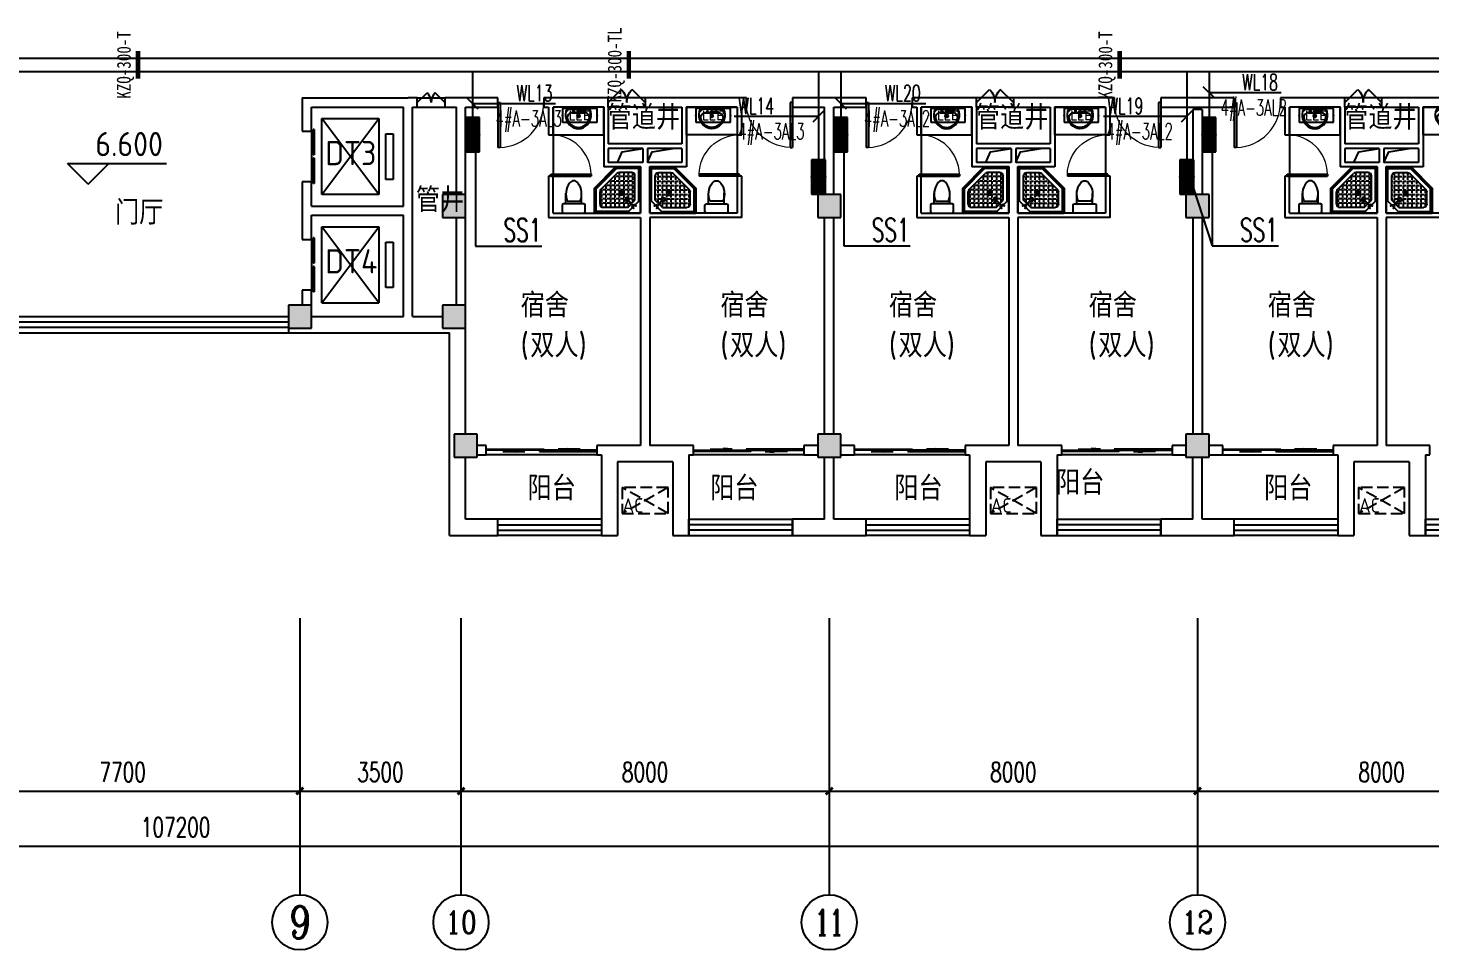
# Model space of a CAD drawing. Extents: x 1725663 to 4653551, y -550461 to 248782.
# Drawn here: x 2110644 to 2141100, y -396154 to -376138 of the extents above; entities that cross this region are included whole.
import ezdxf
from ezdxf.enums import TextEntityAlignment as Align

# ---------------------------------------------------------------- set-up
doc = ezdxf.new("R2010")
doc.units = 0
doc.header["$LTSCALE"] = 1000
doc.linetypes.add('DASH', pattern=[0.35, 0.25, -0.1])
for name, color, linetype in [('0-底图', 7, 'Continuous'), ('A-ANNO-IDEN-LEVL', 3, 'Continuous'), ('A-ANNO-TXT', 7, 'Continuous'), ('AXIS', 3, 'Continuous'), ('AXIS_TEXT', 7, 'Continuous'), ('CABLETRAY', 4, 'Continuous'), ('CLAYER', 7, 'Continuous'), ('COLUMN', 255, 'Continuous'), ('DIM-照明', 3, 'Continuous'), ('DIM-箱柜', 7, 'Continuous'), ('DOOR_FIRE', 4, 'Continuous'), ('EQUIP-箱柜', 3, 'Continuous'), ('EVTR', 2, 'Continuous'), ('PUB_HATCH', 8, 'Continuous'), ('PUB_TEXT', 7, 'Continuous'), ('TEL_TEXT', 7, 'Continuous'), ('WALL', 2, 'Continuous'), ('WINDOW', 4, 'Continuous'), ('WIRE-照明', 6, 'Continuous'), ('抗震支吊架', 2, 'Continuous'), ('洁具', 213, 'Continuous'), ('空调外机', 211, 'Continuous')]:
    doc.layers.add(name, color=color, linetype=linetype)
doc.styles.add('_TCH_AXIS', font='COMPLEX', dxfattribs={"bigfont": 'GBCBIG'})
doc.styles.add('_TEL_DIM', font='SIMPLEX', dxfattribs={"width": 0.8, "height": 3.5, "bigfont": 'HZTXT'})
doc.styles.add('A_DIM_T3', font='SIMPLEX', dxfattribs={"width": 0.7, "bigfont": 'HZ'})
doc.styles.add('COMPLEX', font='COMPLEX')
doc.styles.add('kzcad', font='', dxfattribs={"width": 0.8})
doc.styles.get("Standard").update_dxf_attribs({"font": 'geniso.shx', "bigfont": 'hztxt.shx'})
doc.styles.get('kzcad').set_extended_font_data('SimSun')
doc.dimstyles.new('_TCH_ARCH&&150', dxfattribs={"dimtxt": 420, "dimasz": 150, "dimexe": 375, "dimexo": 450, "dimgap": 202.5, "dimtad": 1, "dimdec": 0, "dimzin": 0, "dimdsep": 46, "dimtxsty": 'A_DIM_T3', "dimblk": 'ARCHTICK', "dimcen": 0.09, "dimclrt": 7, "dimazin": 2, "dimtfac": 1, "dimtdec": 0, "dimtix": 1, "dimtmove": 2, "dimatfit": 3, "dimfxl": 150, "dimtolj": 1, "dimtzin": 0, "dimarcsym": 0})

# ---------------------------------------------------------------- blocks, each defined once
blk = doc.blocks.new('*X490')
at = {"color": 0}
for p, q in [((-250, 33), (-83, 200)), ((-250, 68), (-118, 200)), ((-250, 104), (-154, 200)), ((-250, 139), (-189, 200)), ((-250, 174), (-224, 200)), ((-247, 0), (-47, 200)), ((-212, 0), (-12, 200)), ((-177, 0), (23, 200)), ((-141, 0), (59, 200)), ((-106, 0), (94, 200)), ((-71, 0), (129, 200)), ((-35, 0), (165, 200)), ((0, 0), (200, 200)), ((35, 0), (235, 200)), ((71, 0), (250, 179)), ((106, 0), (250, 144)), ((141, 0), (250, 109)), ((177, 0), (250, 73)), ((212, 0), (250, 38)), ((247, 0), (250, 3))]:
    blk.add_line(p, q, dxfattribs=at)
blk = doc.blocks.new('$equip$00002943')
for p, q in [((-0.75, 0.6), (-0.75, 0)), ((0.75, 0.6), (-0.75, 0.6)), ((-0.75, 0), (0.75, 0)), ((0.75, 0), (0.75, 0.6))]:
    blk.add_line(p, q)
for points, const_width in [([(-0.75, 0.6), (-0.75, 0), (0.75, 0), (0.75, 0.6), (-0.75, 0.6), (-0.75, 0)], 0.02), ([(-0.75, 0.3), (0.75, 0.3)], 0.6)]:
    blk.add_lwpolyline(points, dxfattribs=dict(const_width=const_width))
for p in [(-0.75, 0.3), (0, 0.6), (0, 0), (0.75, 0.3)]:
    blk.add_point(p)
at = {"xscale": 0.00300000000061118, "yscale": 0.00300000000061118, "zscale": 0.00300000000061118}
blk.add_blockref('*X490', (0, 0), dxfattribs=at)
at = {"color": 7, "style": '_TEL_DIM', "flags": 1}
for tag in ['A', 'REMARK']:
    blk.add_attdef(tag, text='', height=0.00002, dxfattribs=at).set_placement((0, 0), align=Align.MIDDLE_CENTER)
blk = doc.blocks.new('$equip$00002908')
for p, q in [((0.75, 0.6), (-0.75, 0.6)), ((-0.75, 0.6), (-0.75, 0)), ((-0.75, 0), (0.75, 0)), ((0.75, 0), (0.75, 0.6))]:
    blk.add_line(p, q)
at = {"const_width": 0.04}
blk.add_lwpolyline([(-0.75, 0.6), (-0.75, 0), (0.75, 0), (0.75, 0.6), (-0.75, 0.6), (-0.75, 0)], dxfattribs=at)
for p in [(-0.75, 0.3), (0, 0.6), (0, 0), (0.75, 0.3)]:
    blk.add_point(p)
at = {"color": 7, "style": '_TEL_DIM'}
blk.add_attdef('$TEXT$', text='', height=0.4, dxfattribs=at).set_placement((0, 0.3), align=Align.MIDDLE_CENTER)
at = {"color": 7, "style": '_TEL_DIM', "flags": 1}
for tag in ['A', 'REMARK']:
    blk.add_attdef(tag, text='', height=0.00002, dxfattribs=at).set_placement((0, 0), align=Align.MIDDLE_CENTER)
blk = doc.blocks.new('1F平面-CAD导入_dwg_Drawing4_t3_dwg_$plan$00001613-474159-1F-927810-1F')
at = {"layer": '洁具'}
for p, q in [((-200, 170), (-430, 170)), ((-260, -140), (-260, 140)), ((-30, 250), (-170, 250)), ((-200, -170), (-200, -220)), ((-170, -250), (-30, -250))]:
    blk.add_line(p, q, dxfattribs=at)
for points in [[(-200, 220), (-200, 170), (-200, -170), (-430, -170)], [(0, -220), (0, 220)]]:
    blk.add_lwpolyline(points, dxfattribs=at)
for centre, radius, start, end in [((-590, 0), 110, 123.4509, 236.5491), ((-413, -227), 398, 67.4505, 126.6381), ((-170, 220), 30, 90, 180), ((-30, 220), 30, 0, 90), ((-413, 227), 398, 233.3619, 292.5495), ((-170, -220), 30, 180, 270), ((-30, -220), 30, 270, 0)]:
    blk.add_arc(centre, radius, start, end, dxfattribs=at)
blk = doc.blocks.new('$lvtry$00000169')
at = {"color": 0}
for p, q in [((259, -36), (259, 0)), ((36, -259), (0, -259)), ((24, -259), (24, -976)), ((259, -36), (36, -259)), ((36, -259), (36, -964)), ((276, -120), (120, -276)), ((120, -276), (120, -808)), ((144, -151), (291, -298)), ((151, -144), (298, -291)), ((173, -309), (173, -239)), ((183, -213), (205, -213)), ((220, -213), (243, -213)), ((259, -24), (976, -24)), ((259, -36), (964, -36)), ((270, -213), (270, -143)), ((270, -213), (340, -213)), ((270, -263), (270, -239)), ((276, -120), (808, -120)), ((366, -213), (366, -143)), ((366, -213), (436, -213)), ((366, -309), (366, -239)), ((462, -213), (462, -143)), ((462, -213), (532, -213)), ((462, -309), (462, -239)), ((558, -213), (558, -143)), ((558, -213), (628, -213)), ((558, -309), (558, -239)), ((655, -213), (655, -143)), ((655, -213), (725, -213)), ((655, -309), (655, -239)), ((751, -213), (751, -143)), ((751, -213), (821, -213)), ((751, -309), (751, -239)), ((847, -213), (847, -143)), ((847, -213), (880, -213)), ((847, -309), (847, -239)), ((880, -192), (880, -460)), ((964, -36), (976, -24)), ((964, -36), (964, -525)), ((976, -24), (976, -530)), ((120, -309), (147, -309)), ((120, -405), (147, -405)), ((120, -501), (147, -501)), ((120, -598), (147, -598)), ((173, -309), (243, -309)), ((173, -405), (173, -335)), ((173, -405), (243, -405)), ((173, -501), (173, -431)), ((173, -501), (243, -501)), ((173, -598), (173, -528)), ((173, -598), (243, -598)), ((270, -405), (270, -335)), ((270, -405), (340, -405)), ((270, -501), (270, -431)), ((270, -501), (340, -501)), ((270, -598), (270, -528)), ((270, -598), (340, -598)), ((334, -309), (340, -309)), ((366, -309), (436, -309)), ((366, -405), (366, -335)), ((366, -405), (379, -405)), ((366, -501), (366, -431)), ((366, -501), (436, -501)), ((366, -598), (366, -528)), ((366, -598), (436, -598)), ((462, -309), (532, -309)), ((462, -405), (462, -335)), ((462, -405), (532, -405)), ((462, -501), (462, -431)), ((462, -501), (532, -501)), ((462, -598), (462, -528)), ((462, -598), (532, -598)), ((859, -511), (511, -859)), ((964, -525), (525, -964)), ((976, -530), (530, -976)), ((558, -309), (628, -309)), ((558, -405), (558, -335)), ((558, -405), (628, -405)), ((558, -501), (558, -431)), ((558, -501), (628, -501)), ((558, -598), (558, -528)), ((558, -598), (628, -598)), ((655, -309), (725, -309)), ((655, -405), (655, -335)), ((655, -405), (725, -405)), ((655, -501), (655, -431)), ((655, -501), (725, -501)), ((655, -598), (655, -528)), ((655, -598), (725, -598)), ((751, -309), (821, -309)), ((751, -405), (751, -335)), ((751, -405), (821, -405)), ((751, -501), (751, -431)), ((751, -501), (821, -501)), ((751, -598), (751, -528)), ((751, -598), (773, -598)), ((847, -309), (880, -309)), ((847, -405), (847, -335)), ((847, -405), (880, -405)), ((847, -501), (847, -431)), ((847, -501), (867, -501)), ((964, -525), (976, -530)), ((120, -694), (147, -694)), ((120, -790), (147, -790)), ((173, -694), (173, -624)), ((173, -694), (243, -694)), ((173, -790), (173, -720)), ((173, -790), (243, -790)), ((173, -878), (173, -816)), ((192, -880), (460, -880)), ((270, -694), (270, -624)), ((270, -694), (340, -694)), ((270, -790), (270, -720)), ((270, -790), (340, -790)), ((270, -880), (270, -816)), ((366, -694), (366, -624)), ((366, -694), (436, -694)), ((366, -790), (366, -720)), ((366, -790), (436, -790)), ((366, -880), (366, -816)), ((462, -694), (462, -624)), ((462, -694), (532, -694)), ((462, -790), (462, -720)), ((462, -790), (532, -790)), ((462, -880), (462, -816)), ((558, -694), (558, -624)), ((558, -694), (628, -694)), ((558, -790), (558, -720)), ((558, -790), (580, -790)), ((655, -694), (655, -624)), ((655, -694), (676, -694)), ((36, -964), (24, -976)), ((24, -976), (530, -976)), ((36, -964), (525, -964)), ((525, -964), (530, -976))]:
    blk.add_line(p, q, dxfattribs=at)
blk.add_lwpolyline([(0, 0), (0, -1000), (540, -1000), (1000, -540), (1000, 0)], close=True)
for points in [[(0, 0), (0, -1000)], [(0, 0), (1000, 0)], [(1000, 0), (1000, -540)], [(136, -190), (148, -178), (132, -162), (121, -174)], [(190, -136), (178, -148), (162, -132), (174, -121)], [(1000, -540), (540, -1000)], [(0, -1000), (540, -1000)]]:
    blk.add_lwpolyline(points, close=True, dxfattribs=at)
for radius in [43.8, 31.1]:
    blk.add_circle((416, -428), radius, dxfattribs=at)
for centre, radius, start, end in [((296, -296), 40.6, 142.583, 128.4197), ((296, -296), 28.6, 145.828, 125.6599), ((808, -192), 72, 0, 90), ((808, -460), 72, 315, 0), ((192, -808), 72, 180, 270), ((460, -808), 72, 270, 315)]:
    blk.add_arc(centre, radius, start, end, dxfattribs=at)
for p in [(103, -156, 0), (156, -102, 0), (416, -428, 0)]:
    blk.add_point(p, dxfattribs=at)
blk = doc.blocks.new('$lvtry$00000178')
at = {"color": 0}
for p, q in [((-238, 0), (238, 0)), ((-214, -36), (-272, -91)), ((-180, -23), (180, -23)), ((-142, -105), (140, -105)), ((140, -105), (-142, -105)), ((216, -37), (268, -91))]:
    blk.add_line(p, q, dxfattribs=at)
blk.add_lwpolyline([(-104, -430, 0.224698), (110, -425, 0.348046), (269, -79), (239, 0), (-241, 0), (-271, -79, 0.356844)], format="xyb", close=True, dxfattribs=at)
for centre, radius in [((-100, -65), 16.3), ((1, -172), 31.6), ((100, -65), 16.3)]:
    blk.add_circle(centre, radius, dxfattribs=at)
at = {"color": 0, "lineweight": 13}
blk.add_circle((1, -172), 23, dxfattribs=at)
at = {"color": 0}
for centre, radius, start, end in [((-142, -205), 100, 90, 190.5602), ((-1, -179), 243, 190.5602, 349.4398), ((-180, -73), 50, 90, 133.181), ((140, -205), 100, 349.4398, 90), ((180, -73), 50, 44.5607, 90)]:
    blk.add_arc(centre, radius, start, end, dxfattribs=at)
for p in [(0, -65), (1, -172)]:
    blk.add_point(p, dxfattribs=at)
blk = doc.blocks.new('A$C70365C93')
at = {"layer": '洁具'}
blk.add_lwpolyline([(-1900, 2300), (-1900, 1700), (-800, 1700), (-800, 2300)], close=True, dxfattribs=at)
blk.add_blockref('$lvtry$00000178', (-1350, 2280), dxfattribs=at)
at = {"layer": '洁具', "rotation": 180}
blk.add_blockref('$lvtry$00000169', (0, 0), dxfattribs=at)
at = {"layer": '洁具', "extrusion": (0, 0, -1), "xscale": -1, "zscale": -1, "rotation": 90}
blk.add_blockref('1F平面-CAD导入_dwg_Drawing4_t3_dwg_$plan$00001613-474159-1F-927810-1F', (1450, 0), dxfattribs=at)
blk = doc.blocks.new('A$Cf5a72a1b')
at = {"layer": '空调外机', "linetype": 'DASH'}
for p, q in [((1000, 563), (0, 0)), ((1000, 0), (0, 563))]:
    blk.add_line(p, q, dxfattribs=at)
blk.add_lwpolyline([(1000, 563), (0, 563), (0, 0), (1000, 0)], close=True, dxfattribs=at)
at = {"layer": 'PUB_TEXT'}
blk.add_text('AC', height=315, dxfattribs=at).set_placement((5, 18))
blk = doc.blocks.new('_ArchTick')
at = {"color": 0, "linetype": 'ByBlock', "const_width": 0.4}
blk.add_lwpolyline([(-0.5, -0.5), (0.5, 0.5)], dxfattribs=at)
blk = doc.blocks.new('*D790')
at = {"layer": 'AXIS', "color": 0, "lineweight": -2, "transparency": 16777216}
for p, q in [((1497007, -308271), (1497007, -313146)), ((1604207, -308271), (1604207, -313146)), ((1497007, -312771), (1604207, -312771))]:
    blk.add_line(p, q, dxfattribs=at)
at = {"layer": 'Defpoints', "color": 0, "transparency": 16777216}
for p in [(1497007, -307821), (1604207, -307821), (1604207, -312771)]:
    blk.add_point(p, dxfattribs=at)
at = {"layer": 'AXIS', "color": 0, "lineweight": -2, "transparency": 16777216, "xscale": 150, "yscale": 150, "zscale": 150, "rotation": 180}
blk.add_blockref('_ArchTick', (1497007, -312771), dxfattribs=at)
at = {"layer": 'AXIS', "color": 0, "lineweight": -2, "transparency": 16777216, "xscale": 150, "yscale": 150, "zscale": 150}
blk.add_blockref('_ArchTick', (1604207, -312771), dxfattribs=at)
at = {"layer": 'AXIS', "color": 7, "transparency": 16777216, "insert": (1550607, -312358), "char_height": 420, "attachment_point": 5, "style": 'A_DIM_T3'}
blk.add_mtext('\\A1;107200', dxfattribs=at)
blk = doc.blocks.new('*D799')
at = {"layer": 'AXIS', "color": 0, "lineweight": -2, "transparency": 16777216}
for p, q in [((1545607, -308271), (1545607, -311946)), ((1553307, -308271), (1553307, -311946)), ((1545607, -311571), (1553307, -311571))]:
    blk.add_line(p, q, dxfattribs=at)
at = {"layer": 'Defpoints', "color": 0, "transparency": 16777216}
for p in [(1545607, -307821), (1553307, -307821), (1553307, -311571)]:
    blk.add_point(p, dxfattribs=at)
at = {"layer": 'AXIS', "color": 0, "lineweight": -2, "transparency": 16777216, "xscale": 150, "yscale": 150, "zscale": 150, "rotation": 180}
blk.add_blockref('_ArchTick', (1545607, -311571), dxfattribs=at)
at = {"layer": 'AXIS', "color": 0, "lineweight": -2, "transparency": 16777216, "xscale": 150, "yscale": 150, "zscale": 150}
blk.add_blockref('_ArchTick', (1553307, -311571), dxfattribs=at)
at = {"layer": 'AXIS', "color": 7, "transparency": 16777216, "insert": (1549457, -311158), "char_height": 420, "attachment_point": 5, "style": 'A_DIM_T3'}
blk.add_mtext('\\A1;7700', dxfattribs=at)
blk = doc.blocks.new('*D800')
at = {"layer": 'AXIS', "color": 0, "lineweight": -2, "transparency": 16777216}
for p, q in [((1553307, -308271), (1553307, -311946)), ((1556807, -308271), (1556807, -311946)), ((1553307, -311571), (1556807, -311571))]:
    blk.add_line(p, q, dxfattribs=at)
at = {"layer": 'Defpoints', "color": 0, "transparency": 16777216}
for p in [(1553307, -307821), (1556807, -307821), (1556807, -311571)]:
    blk.add_point(p, dxfattribs=at)
at = {"layer": 'AXIS', "color": 0, "lineweight": -2, "transparency": 16777216, "xscale": 150, "yscale": 150, "zscale": 150, "rotation": 180}
blk.add_blockref('_ArchTick', (1553307, -311571), dxfattribs=at)
at = {"layer": 'AXIS', "color": 0, "lineweight": -2, "transparency": 16777216, "xscale": 150, "yscale": 150, "zscale": 150}
blk.add_blockref('_ArchTick', (1556807, -311571), dxfattribs=at)
at = {"layer": 'AXIS', "color": 7, "transparency": 16777216, "insert": (1555057, -311158), "char_height": 420, "attachment_point": 5, "style": 'A_DIM_T3'}
blk.add_mtext('\\A1;3500', dxfattribs=at)
blk = doc.blocks.new('*D801')
at = {"layer": 'AXIS', "color": 0, "lineweight": -2, "transparency": 16777216}
for p, q in [((1556807, -308271), (1556807, -311946)), ((1564807, -308271), (1564807, -311946)), ((1556807, -311571), (1564807, -311571))]:
    blk.add_line(p, q, dxfattribs=at)
at = {"layer": 'Defpoints', "color": 0, "transparency": 16777216}
for p in [(1556807, -307821), (1564807, -307821), (1564807, -311571)]:
    blk.add_point(p, dxfattribs=at)
at = {"layer": 'AXIS', "color": 0, "lineweight": -2, "transparency": 16777216, "xscale": 150, "yscale": 150, "zscale": 150, "rotation": 180}
blk.add_blockref('_ArchTick', (1556807, -311571), dxfattribs=at)
at = {"layer": 'AXIS', "color": 0, "lineweight": -2, "transparency": 16777216, "xscale": 150, "yscale": 150, "zscale": 150}
blk.add_blockref('_ArchTick', (1564807, -311571), dxfattribs=at)
at = {"layer": 'AXIS', "color": 7, "transparency": 16777216, "insert": (1560807, -311158), "char_height": 420, "attachment_point": 5, "style": 'A_DIM_T3'}
blk.add_mtext('\\A1;8000', dxfattribs=at)
blk = doc.blocks.new('*D802')
at = {"layer": 'AXIS', "color": 0, "lineweight": -2, "transparency": 16777216}
for p, q in [((1564807, -308271), (1564807, -311946)), ((1572807, -308271), (1572807, -311946)), ((1564807, -311571), (1572807, -311571))]:
    blk.add_line(p, q, dxfattribs=at)
at = {"layer": 'Defpoints', "color": 0, "transparency": 16777216}
for p in [(1564807, -307821), (1572807, -307821), (1572807, -311571)]:
    blk.add_point(p, dxfattribs=at)
at = {"layer": 'AXIS', "color": 0, "lineweight": -2, "transparency": 16777216, "xscale": 150, "yscale": 150, "zscale": 150, "rotation": 180}
blk.add_blockref('_ArchTick', (1564807, -311571), dxfattribs=at)
at = {"layer": 'AXIS', "color": 0, "lineweight": -2, "transparency": 16777216, "xscale": 150, "yscale": 150, "zscale": 150}
blk.add_blockref('_ArchTick', (1572807, -311571), dxfattribs=at)
at = {"layer": 'AXIS', "color": 7, "transparency": 16777216, "insert": (1568807, -311158), "char_height": 420, "attachment_point": 5, "style": 'A_DIM_T3'}
blk.add_mtext('\\A1;8000', dxfattribs=at)
blk = doc.blocks.new('*D803')
at = {"layer": 'AXIS', "color": 0, "lineweight": -2, "transparency": 16777216}
for p, q in [((1572807, -308271), (1572807, -311946)), ((1580807, -308271), (1580807, -311946)), ((1572807, -311571), (1580807, -311571))]:
    blk.add_line(p, q, dxfattribs=at)
at = {"layer": 'Defpoints', "color": 0, "transparency": 16777216}
for p in [(1572807, -307821), (1580807, -307821), (1580807, -311571)]:
    blk.add_point(p, dxfattribs=at)
at = {"layer": 'AXIS', "color": 0, "lineweight": -2, "transparency": 16777216, "xscale": 150, "yscale": 150, "zscale": 150, "rotation": 180}
blk.add_blockref('_ArchTick', (1572807, -311571), dxfattribs=at)
at = {"layer": 'AXIS', "color": 0, "lineweight": -2, "transparency": 16777216, "xscale": 150, "yscale": 150, "zscale": 150}
blk.add_blockref('_ArchTick', (1580807, -311571), dxfattribs=at)
at = {"layer": 'AXIS', "color": 7, "transparency": 16777216, "insert": (1576807, -311158), "char_height": 420, "attachment_point": 5, "style": 'A_DIM_T3'}
blk.add_mtext('\\A1;8000', dxfattribs=at)
blk = doc.blocks.new('$WINLIB2D$00000001')
at = {"color": 0}
for points in [[(-0.5, 0.5), (-0.5, -0.5)], [(-0.5, 0.5), (0.5, 0.5)], [(0.5, -0.5), (0.5, 0.5)], [(0.5, 0.1667), (-0.5, 0.1667)], [(0.5, -0.1667), (-0.5, -0.1667)], [(-0.5, -0.5), (0.5, -0.5)]]:
    blk.add_lwpolyline(points, dxfattribs=at)
blk = doc.blocks.new('_AXISO')
blk.add_circle((0, 0), 0.5)
at = {"layer": 'AXIS_TEXT', "style": 'COMPLEX', "width": 1.041667}
blk.add_attdef('A', text='', height=0.56, dxfattribs=at).set_placement((-0.25, -0.28), (0.25, -0.28), align=Align.FIT)
blk = doc.blocks.new('$DorLib2D$00000131')
at = {"color": 0, "linetype": 'Continuous'}
for p, q in [((0.15, 0.125), (0.232, 0.197)), ((0.232, 0.197), (0.232, 0.125)), ((-0.5, 0.125), (-0.5, 0)), ((0.019, 0.125), (-0.5, 0.125)), ((-0.5, 0), (0.019, 0)), ((-0.024, 0), (0.5, 0)), ((-0.024, -0.125), (-0.024, 0)), ((0.019, 0), (0.019, 0.125)), ((0.35, 0.125), (0.15, 0.125)), ((0.5, 0), (0.5, -0.125)), ((-0.35, -0.125), (-0.15, -0.125)), ((-0.232, -0.197), (-0.232, -0.125)), ((-0.15, -0.125), (-0.232, -0.197)), ((0.5, -0.125), (-0.024, -0.125))]:
    blk.add_line(p, q, dxfattribs=at)
blk = doc.blocks.new('$DorLib2D$00000116')
at = {"color": 0}
for p, q in [((-0.5, 0), (-0.146, 0.354)), ((0.5, 0), (0.146, 0.354))]:
    blk.add_line(p, q, dxfattribs=at)
for centre, start, end in [((-0.5, 0), 0, 45), ((0.5, 0), 135, 180)]:
    blk.add_arc(centre, 0.5, start, end, dxfattribs=at)
blk = doc.blocks.new('$DORLIB2D$00000127')
at = {"color": 0}
for points in [[(-0.533, 0.795), (-0.533, 0.69)], [(-0.033, 0.795), (-0.533, 0.795)], [(-0.033, 0.69), (-0.533, 0.69)], [(-0.033, 0.795), (-0.033, 0.69)], [(0.533, 0.795), (0.033, 0.795)], [(0.033, 0.795), (0.033, 0.69)], [(0.533, 0.69), (0.033, 0.69)], [(0.533, 0.795), (0.533, 0.69)], [(0.5, 0.5), (-0.5, 0.5)]]:
    blk.add_lwpolyline(points, dxfattribs=at)
blk = doc.blocks.new('$DorLib2D$00000001')
for p, q in [((0.45, 0.975), (0.5, 0.975)), ((0.45, 0), (0.45, 0.975)), ((0.5, 0), (0.5, 0.975)), ((0.5, 0), (0.45, 0))]:
    blk.add_line(p, q)
at = {"lineweight": 13}
blk.add_arc((0.475, 0), 0.975, 91.4693, 180, dxfattribs=at)
blk = doc.blocks.new('ugjhk')
at = {"layer": 'PUB_HATCH'}
for points in [[(1556407, -299120.8), (1556907, -299120.8), (1556907, -298620.8), (1556407, -298620.8)], [(1564557, -299120.8), (1565057, -299120.8), (1565057, -298620.8), (1564557, -298620.8)], [(1572557, -299120.8), (1573057, -299120.8), (1573057, -298620.8), (1572557, -298620.8)], [(1553057, -301520.8), (1553557, -301520.8), (1553557, -301020.8), (1553057, -301020.8)], [(1556407, -301520.8), (1556907, -301520.8), (1556907, -301020.8), (1556407, -301020.8)], [(1556657, -304320.8), (1557157, -304320.8), (1557157, -303820.8), (1556657, -303820.8)], [(1564557, -304320.8), (1565057, -304320.8), (1565057, -303820.8), (1564557, -303820.8)], [(1572557, -304320.8), (1573057, -304320.8), (1573057, -303820.8), (1572557, -303820.8)]]:
    blk.add_hatch(color=256, dxfattribs=at).paths.add_polyline_path(points)
for points in [[(1560207, -297920.8), (1560310.6, -297690.5), (1560757, -297620.8)], [(1560857, -297920.8), (1560960.6, -297690.5), (1561407, -297620.8)], [(1568207, -297920.8), (1568310.6, -297690.5), (1568757, -297620.8)], [(1568857, -297920.8), (1568960.6, -297690.5), (1569407, -297620.8)], [(1576207, -297920.8), (1576310.6, -297690.5), (1576757, -297620.8)], [(1576857, -297920.8), (1576960.6, -297690.5), (1577407, -297620.8)]]:
    blk.add_lwpolyline(points)
at = {"layer": 'A-ANNO-IDEN-LEVL'}
for p, q in [((1548709, -298394.1), (1548259, -297944.1)), ((1548259, -297944.1), (1550409.9, -297944.1)), ((1548709, -298394.1), (1549159, -297944.1))]:
    blk.add_line(p, q, dxfattribs=at)
at = {"layer": 'AXIS'}
for p, q in [((1553307, -307820.8), (1553307, -313820.8)), ((1556807, -307820.8), (1556807, -313820.8)), ((1564807, -307820.8), (1564807, -313820.8)), ((1572807, -307820.8), (1572807, -313820.8))]:
    blk.add_line(p, q, dxfattribs=at)
at = {"layer": 'COLUMN'}
for p, q in [((1556907, -298620.8), (1556407, -298620.8)), ((1556407, -298620.8), (1556407, -299120.8)), ((1556907, -299120.8), (1556907, -298620.8)), ((1565057, -298620.8), (1564557, -298620.8)), ((1564557, -298620.8), (1564557, -299120.8)), ((1565057, -299120.8), (1565057, -298620.8)), ((1573057, -298620.8), (1572557, -298620.8)), ((1572557, -298620.8), (1572557, -299120.8)), ((1573057, -299120.8), (1573057, -298620.8)), ((1556407, -299120.8), (1556907, -299120.8)), ((1564557, -299120.8), (1565057, -299120.8)), ((1572557, -299120.8), (1573057, -299120.8)), ((1553557, -301020.8), (1553057, -301020.8)), ((1553057, -301020.8), (1553057, -301520.8)), ((1553557, -301520.8), (1553557, -301020.8)), ((1556907, -301020.8), (1556407, -301020.8)), ((1556407, -301020.8), (1556407, -301520.8)), ((1556907, -301520.8), (1556907, -301020.8)), ((1553057, -301520.8), (1553557, -301520.8)), ((1556407, -301520.8), (1556907, -301520.8)), ((1557157, -303820.8), (1556657, -303820.8)), ((1556657, -303820.8), (1556657, -304320.8)), ((1557157, -304320.8), (1557157, -303820.8)), ((1565057, -303820.8), (1564557, -303820.8)), ((1564557, -303820.8), (1564557, -304320.8)), ((1565057, -304320.8), (1565057, -303820.8)), ((1573057, -303820.8), (1572557, -303820.8)), ((1572557, -303820.8), (1572557, -304320.8)), ((1573057, -304320.8), (1573057, -303820.8)), ((1556657, -304320.8), (1557157, -304320.8)), ((1564557, -304320.8), (1565057, -304320.8)), ((1572557, -304320.8), (1573057, -304320.8))]:
    blk.add_line(p, q, dxfattribs=at)
at = {"layer": 'DOOR_FIRE'}
for p, q in [((1555857, -296520.8), (1556457, -296520.8)), ((1560807, -296520.8), (1560007, -296520.8)), ((1568807, -296520.8), (1568007, -296520.8)), ((1576807, -296520.8), (1576007, -296520.8)), ((1555857, -296720.8), (1556457, -296720.8)), ((1560807, -296720.8), (1560007, -296720.8)), ((1568807, -296720.8), (1568007, -296720.8)), ((1576807, -296720.8), (1576007, -296720.8))]:
    blk.add_line(p, q, dxfattribs=at)
at = {"layer": 'EVTR'}
for p, q in [((1553782, -298620.8), (1555022, -296970.8)), ((1555022, -298620.8), (1553782, -296970.8)), ((1553782, -296970.8), (1555022, -296970.8)), ((1553782, -298620.8), (1553782, -296970.8)), ((1555022, -296970.8), (1555022, -298620.8)), ((1555177, -297300.8), (1555332, -297300.8)), ((1555177, -298290.8), (1555177, -297300.8)), ((1555332, -297300.8), (1555332, -298290.8)), ((1555332, -298290.8), (1555177, -298290.8)), ((1555022, -298620.8), (1553782, -298620.8)), ((1553782, -300970.8), (1555022, -299320.8)), ((1555022, -300970.8), (1553782, -299320.8)), ((1553782, -299320.8), (1555022, -299320.8)), ((1553782, -300970.8), (1553782, -299320.8)), ((1555022, -299320.8), (1555022, -300970.8)), ((1555177, -299650.8), (1555332, -299650.8)), ((1555177, -300640.8), (1555177, -299650.8)), ((1555332, -299650.8), (1555332, -300640.8)), ((1555332, -300640.8), (1555177, -300640.8)), ((1553782, -300970.8), (1555022, -300970.8))]:
    blk.add_line(p, q, dxfattribs=at)
at = {"layer": 'WALL'}
for p, q in [((1553357, -296520.8), (1553357, -297245.8)), ((1553357, -296520.8), (1555657, -296520.8)), ((1555857, -296520.8), (1555657, -296520.8)), ((1555857, -296720.8), (1555857, -296520.8)), ((1556807, -296520.8), (1556457, -296520.8)), ((1556457, -296520.8), (1556457, -296720.8)), ((1557607, -296520.8), (1556807, -296520.8)), ((1557607, -296720.8), (1557607, -296520.8)), ((1558707, -296520.8), (1558607, -296520.8)), ((1558607, -296520.8), (1558607, -296720.8)), ((1559907, -296520.8), (1558707, -296520.8)), ((1560007, -296520.8), (1559907, -296520.8)), ((1560007, -296720.8), (1560007, -296520.8)), ((1561707, -296520.8), (1560807, -296520.8)), ((1560807, -296520.8), (1560807, -296720.8)), ((1562907, -296520.8), (1561707, -296520.8)), ((1563007, -296520.8), (1562907, -296520.8)), ((1563007, -296720.8), (1563007, -296520.8)), ((1564807, -296520.8), (1564007, -296520.8)), ((1564007, -296520.8), (1564007, -296720.8)), ((1565607, -296520.8), (1564807, -296520.8)), ((1565607, -296720.8), (1565607, -296520.8)), ((1566707, -296520.8), (1566607, -296520.8)), ((1566607, -296520.8), (1566607, -296720.8)), ((1567907, -296520.8), (1566707, -296520.8)), ((1568007, -296520.8), (1567907, -296520.8)), ((1568007, -296720.8), (1568007, -296520.8)), ((1569707, -296520.8), (1568807, -296520.8)), ((1568807, -296520.8), (1568807, -296720.8)), ((1570907, -296520.8), (1569707, -296520.8)), ((1571007, -296520.8), (1570907, -296520.8)), ((1571007, -296720.8), (1571007, -296520.8)), ((1573607, -296520.8), (1572007, -296520.8)), ((1572007, -296520.8), (1572007, -296720.8)), ((1573607, -296720.8), (1573607, -296520.8)), ((1574707, -296520.8), (1574607, -296520.8)), ((1574607, -296520.8), (1574607, -296720.8)), ((1575907, -296520.8), (1574707, -296520.8)), ((1576007, -296520.8), (1575907, -296520.8)), ((1576007, -296720.8), (1576007, -296520.8)), ((1577707, -296520.8), (1576807, -296520.8)), ((1576807, -296520.8), (1576807, -296720.8)), ((1578907, -296520.8), (1577707, -296520.8)), ((1553557, -297245.8), (1553557, -296720.8)), ((1553557, -296720.8), (1555557, -296720.8)), ((1555557, -298870.8), (1555557, -296720.8)), ((1555757, -296720.8), (1555857, -296720.8)), ((1555757, -298970.8), (1555757, -296720.8)), ((1556457, -296720.8), (1556707, -296720.8)), ((1556707, -298620.8), (1556707, -296720.8)), ((1556907, -298620.8), (1556907, -296720.8)), ((1556907, -296720.8), (1557607, -296720.8)), ((1558607, -296720.8), (1558707, -296720.8)), ((1558707, -296720.8), (1558707, -297320.8)), ((1559907, -296720.8), (1558807, -296720.8)), ((1558807, -297320.8), (1558807, -296720.8)), ((1559907, -296720.8), (1559907, -297520.8)), ((1560007, -296720.8), (1560007, -297520.8)), ((1560807, -296720.8), (1561607, -296720.8)), ((1561607, -296720.8), (1561607, -297520.8)), ((1562807, -296720.8), (1561707, -296720.8)), ((1561707, -296720.8), (1561707, -297520.8)), ((1562807, -296720.8), (1562807, -297320.8)), ((1562907, -297320.8), (1562907, -296720.8)), ((1562907, -296720.8), (1563007, -296720.8)), ((1564007, -296720.8), (1564707, -296720.8)), ((1564707, -298620.8), (1564707, -296720.8)), ((1564907, -298620.8), (1564907, -296720.8)), ((1564907, -296720.8), (1565607, -296720.8)), ((1566607, -296720.8), (1566707, -296720.8)), ((1566707, -296720.8), (1566707, -297320.8)), ((1567907, -296720.8), (1566807, -296720.8)), ((1566807, -297320.8), (1566807, -296720.8)), ((1567907, -296720.8), (1567907, -297520.8)), ((1568007, -296720.8), (1568007, -297520.8)), ((1568807, -296720.8), (1569607, -296720.8)), ((1569607, -296720.8), (1569607, -297520.8)), ((1570807, -296720.8), (1569707, -296720.8)), ((1569707, -296720.8), (1569707, -297520.8)), ((1570807, -296720.8), (1570807, -297320.8)), ((1570907, -297320.8), (1570907, -296720.8)), ((1570907, -296720.8), (1571007, -296720.8)), ((1572007, -296720.8), (1573607, -296720.8)), ((1572707, -296770.8), (1572707, -298620.8)), ((1572907, -296770.8), (1572707, -296770.8)), ((1572907, -296770.8), (1572907, -298620.8)), ((1574607, -296720.8), (1574707, -296720.8)), ((1574707, -296720.8), (1574707, -297320.8)), ((1575907, -296720.8), (1574807, -296720.8)), ((1574807, -297320.8), (1574807, -296720.8)), ((1575907, -296720.8), (1575907, -297520.8)), ((1576007, -296720.8), (1576007, -297520.8)), ((1576807, -296720.8), (1577607, -296720.8)), ((1577607, -296720.8), (1577607, -297520.8)), ((1578807, -296720.8), (1577707, -296720.8)), ((1577707, -296720.8), (1577707, -297520.8)), ((1553357, -297245.8), (1553557, -297245.8)), ((1558707, -297320.8), (1558807, -297320.8)), ((1559907, -297520.8), (1559907, -298020.8)), ((1560807, -297520.8), (1560007, -297520.8)), ((1561607, -297520.8), (1560807, -297520.8)), ((1561707, -297520.8), (1561707, -298020.8)), ((1562807, -297320.8), (1562907, -297320.8)), ((1566707, -297320.8), (1566807, -297320.8)), ((1567907, -297520.8), (1567907, -298020.8)), ((1568807, -297520.8), (1568007, -297520.8)), ((1569607, -297520.8), (1568807, -297520.8)), ((1569707, -297520.8), (1569707, -298020.8)), ((1570807, -297320.8), (1570907, -297320.8)), ((1574707, -297320.8), (1574807, -297320.8)), ((1575907, -297520.8), (1575907, -298020.8)), ((1576807, -297520.8), (1576007, -297520.8)), ((1577607, -297520.8), (1576807, -297520.8)), ((1577707, -297520.8), (1577707, -298020.8)), ((1560757, -297620.8), (1560007, -297620.8)), ((1560007, -297620.8), (1560007, -297920.8)), ((1560757, -297620.8), (1560757, -297920.8)), ((1561607, -297620.8), (1560857, -297620.8)), ((1560857, -297620.8), (1560857, -297920.8)), ((1561607, -297620.8), (1561607, -297920.8)), ((1568757, -297620.8), (1568007, -297620.8)), ((1568007, -297620.8), (1568007, -297920.8)), ((1568757, -297620.8), (1568757, -297920.8)), ((1569607, -297620.8), (1568857, -297620.8)), ((1568857, -297620.8), (1568857, -297920.8)), ((1569607, -297620.8), (1569607, -297920.8)), ((1576757, -297620.8), (1576007, -297620.8)), ((1576007, -297620.8), (1576007, -297920.8)), ((1576757, -297620.8), (1576757, -297920.8)), ((1577607, -297620.8), (1576857, -297620.8)), ((1576857, -297620.8), (1576857, -297920.8)), ((1577607, -297620.8), (1577607, -297920.8)), ((1560707, -298020.8), (1559907, -298020.8)), ((1560757, -297920.8), (1560007, -297920.8)), ((1560707, -298020.8), (1560707, -299020.8)), ((1561607, -297920.8), (1560857, -297920.8)), ((1560907, -298020.8), (1560907, -299020.8)), ((1561707, -298020.8), (1560907, -298020.8)), ((1568707, -298020.8), (1567907, -298020.8)), ((1568757, -297920.8), (1568007, -297920.8)), ((1568707, -298020.8), (1568707, -299020.8)), ((1569607, -297920.8), (1568857, -297920.8)), ((1568907, -298020.8), (1568907, -299020.8)), ((1569707, -298020.8), (1568907, -298020.8)), ((1576707, -298020.8), (1575907, -298020.8)), ((1576757, -297920.8), (1576007, -297920.8)), ((1576707, -298020.8), (1576707, -299020.8)), ((1577607, -297920.8), (1576857, -297920.8)), ((1576907, -298020.8), (1576907, -299020.8)), ((1577707, -298020.8), (1576907, -298020.8)), ((1553557, -298345.8), (1553357, -298345.8)), ((1553357, -298345.8), (1553357, -298970.8)), ((1553557, -298870.8), (1553557, -298345.8)), ((1558807, -298220.8), (1558707, -298220.8)), ((1558707, -298220.8), (1558707, -299120.8)), ((1558807, -299020.8), (1558807, -298220.8)), ((1562907, -298220.8), (1562807, -298220.8)), ((1562807, -298220.8), (1562807, -299020.8)), ((1562907, -299120.8), (1562907, -298220.8)), ((1566807, -298220.8), (1566707, -298220.8)), ((1566707, -298220.8), (1566707, -299120.8)), ((1566807, -299020.8), (1566807, -298220.8)), ((1570907, -298220.8), (1570807, -298220.8)), ((1570807, -298220.8), (1570807, -299020.8)), ((1570907, -299120.8), (1570907, -298220.8)), ((1574807, -298220.8), (1574707, -298220.8)), ((1574707, -298220.8), (1574707, -299120.8)), ((1574807, -299020.8), (1574807, -298220.8)), ((1553357, -298970.8), (1553357, -299595.8)), ((1553557, -298870.8), (1555557, -298870.8)), ((1553557, -299070.8), (1555557, -299070.8)), ((1553557, -299595.8), (1553557, -299070.8)), ((1555557, -301270.8), (1555557, -299070.8)), ((1555757, -301270.8), (1555757, -298970.8)), ((1558807, -299020.8), (1560707, -299020.8)), ((1562807, -299020.8), (1560907, -299020.8)), ((1566807, -299020.8), (1568707, -299020.8)), ((1570807, -299020.8), (1568907, -299020.8)), ((1574807, -299020.8), (1576707, -299020.8)), ((1578807, -299020.8), (1576907, -299020.8)), ((1556707, -301020.8), (1556707, -299120.8)), ((1556907, -301020.8), (1556907, -299120.8)), ((1558707, -299120.8), (1560707, -299120.8)), ((1560707, -299120.8), (1560707, -304070.8)), ((1562907, -299120.8), (1560907, -299120.8)), ((1560907, -299120.8), (1560907, -304070.8)), ((1564707, -303820.8), (1564707, -299120.8)), ((1564907, -303820.8), (1564907, -299120.8)), ((1566707, -299120.8), (1568707, -299120.8)), ((1568707, -299120.8), (1568707, -304070.8)), ((1570907, -299120.8), (1568907, -299120.8)), ((1568907, -299120.8), (1568907, -304070.8)), ((1572707, -299120.8), (1572707, -303820.8)), ((1572907, -299120.8), (1572907, -303820.8)), ((1574707, -299120.8), (1576707, -299120.8)), ((1576707, -299120.8), (1576707, -304070.8)), ((1578907, -299120.8), (1576907, -299120.8)), ((1576907, -299120.8), (1576907, -304070.8)), ((1553357, -299595.8), (1553557, -299595.8)), ((1553557, -300695.8), (1553357, -300695.8)), ((1553357, -300695.8), (1553357, -301020.8)), ((1553557, -301020.8), (1553557, -300695.8)), ((1553557, -301270.8), (1555557, -301270.8)), ((1555757, -301270.8), (1556407, -301270.8)), ((1553057, -301520.8), (1553057, -301620.8)), ((1553057, -301620.8), (1553307, -301620.8)), ((1553307, -301620.8), (1555657, -301620.8)), ((1555657, -301620.8), (1556557, -301620.8)), ((1556557, -304070.8), (1556557, -301620.8)), ((1556907, -303820.8), (1556907, -301520.8)), ((1556557, -306020.8), (1556557, -304070.8)), ((1557357, -304070.8), (1557157, -304070.8)), ((1557357, -304270.8), (1557357, -304070.8)), ((1560107, -304070.8), (1559757, -304070.8)), ((1559757, -304070.8), (1559757, -304270.8)), ((1560707, -304070.8), (1560107, -304070.8)), ((1561507, -304070.8), (1560907, -304070.8)), ((1561857, -304070.8), (1561507, -304070.8)), ((1561857, -304270.8), (1561857, -304070.8)), ((1564557, -304070.8), (1564257, -304070.8)), ((1564257, -304070.8), (1564257, -304270.8)), ((1565357, -304070.8), (1565057, -304070.8)), ((1565357, -304270.8), (1565357, -304070.8)), ((1568107, -304070.8), (1567757, -304070.8)), ((1567757, -304070.8), (1567757, -304270.8)), ((1568707, -304070.8), (1568107, -304070.8)), ((1569507, -304070.8), (1568907, -304070.8)), ((1569857, -304070.8), (1569507, -304070.8)), ((1569857, -304270.8), (1569857, -304070.8)), ((1572557, -304070.8), (1572257, -304070.8)), ((1572257, -304070.8), (1572257, -304270.8)), ((1573357, -304070.8), (1573057, -304070.8)), ((1573357, -304270.8), (1573357, -304070.8)), ((1576107, -304070.8), (1575757, -304070.8)), ((1575757, -304070.8), (1575757, -304270.8)), ((1576707, -304070.8), (1576107, -304070.8)), ((1577507, -304070.8), (1576907, -304070.8)), ((1577857, -304070.8), (1577507, -304070.8)), ((1577857, -304270.8), (1577857, -304070.8)), ((1556907, -305670.8), (1556907, -304320.8)), ((1557157, -304270.8), (1557357, -304270.8)), ((1559757, -304270.8), (1559857, -304270.8)), ((1559857, -304270.8), (1559857, -305670.8)), ((1560207, -304420.8), (1560207, -306020.8)), ((1560807, -304420.8), (1560207, -304420.8)), ((1561407, -304420.8), (1560807, -304420.8)), ((1561407, -304420.8), (1561407, -306020.8)), ((1561757, -304270.8), (1561757, -305670.8)), ((1561757, -304270.8), (1561857, -304270.8)), ((1564257, -304270.8), (1564557, -304270.8)), ((1564707, -305670.8), (1564707, -304320.8)), ((1564907, -305670.8), (1564907, -304320.8)), ((1565057, -304270.8), (1565357, -304270.8)), ((1567757, -304270.8), (1567857, -304270.8)), ((1567857, -304270.8), (1567857, -305670.8)), ((1568207, -304420.8), (1568207, -306020.8)), ((1568807, -304420.8), (1568207, -304420.8)), ((1569407, -304420.8), (1568807, -304420.8)), ((1569407, -304420.8), (1569407, -306020.8)), ((1569757, -304270.8), (1569757, -305670.8)), ((1569757, -304270.8), (1569857, -304270.8)), ((1572257, -304270.8), (1572557, -304270.8)), ((1572707, -305670.8), (1572707, -304320.8)), ((1572907, -305670.8), (1572907, -304320.8)), ((1573057, -304270.8), (1573357, -304270.8)), ((1575757, -304270.8), (1575857, -304270.8)), ((1575857, -304270.8), (1575857, -305670.8)), ((1576207, -304420.8), (1576207, -306020.8)), ((1576807, -304420.8), (1576207, -304420.8)), ((1577407, -304420.8), (1576807, -304420.8)), ((1577407, -304420.8), (1577407, -306020.8)), ((1577757, -304270.8), (1577757, -305670.8)), ((1577757, -304270.8), (1577857, -304270.8)), ((1557607, -305670.8), (1556907, -305670.8)), ((1557607, -306020.8), (1557607, -305670.8)), ((1559857, -305670.8), (1559857, -306020.8)), ((1561757, -306020.8), (1561757, -305670.8)), ((1564707, -305670.8), (1564007, -305670.8)), ((1564007, -305670.8), (1564007, -306020.8)), ((1565607, -305670.8), (1564907, -305670.8)), ((1565607, -306020.8), (1565607, -305670.8)), ((1567857, -305670.8), (1567857, -306020.8)), ((1569757, -306020.8), (1569757, -305670.8)), ((1572707, -305670.8), (1572007, -305670.8)), ((1572007, -305670.8), (1572007, -306020.8)), ((1573607, -305670.8), (1572907, -305670.8)), ((1573607, -306020.8), (1573607, -305670.8)), ((1575857, -305670.8), (1575857, -306020.8)), ((1577757, -306020.8), (1577757, -305670.8)), ((1556557, -306020.8), (1557607, -306020.8)), ((1559857, -306020.8), (1560207, -306020.8)), ((1561407, -306020.8), (1561757, -306020.8)), ((1564007, -306020.8), (1564807, -306020.8)), ((1564807, -306020.8), (1565607, -306020.8)), ((1567857, -306020.8), (1568207, -306020.8)), ((1569407, -306020.8), (1569757, -306020.8)), ((1572007, -306020.8), (1572807, -306020.8)), ((1572807, -306020.8), (1573607, -306020.8)), ((1575857, -306020.8), (1576207, -306020.8)), ((1577407, -306020.8), (1577757, -306020.8))]:
    blk.add_line(p, q, dxfattribs=at)
at = {"layer": 'WINDOW'}
for p, q in [((1558807, -297320.8), (1558807, -298220.8)), ((1562807, -297320.8), (1562807, -298220.8)), ((1566807, -297320.8), (1566807, -298220.8)), ((1570807, -297320.8), (1570807, -298220.8)), ((1574807, -297320.8), (1574807, -298220.8)), ((1559757, -304270.8), (1557357, -304270.8)), ((1564257, -304270.8), (1561857, -304270.8)), ((1567757, -304270.8), (1565357, -304270.8)), ((1572257, -304270.8), (1569857, -304270.8)), ((1573357, -304270.8), (1575757, -304270.8))]:
    blk.add_line(p, q, dxfattribs=at)
for name, p in [('A$C70365C93', (1560707, -299020.8)), ('A$C70365C93', (1568707, -299020.8)), ('A$C70365C93', (1576707, -299020.8)), ('A$Cf5a72a1b', (1560307.5, -305544.3)), ('A$Cf5a72a1b', (1568307.5, -305544.3)), ('A$Cf5a72a1b', (1576307.5, -305544.3))]:
    blk.add_blockref(name, p)
at = {"xscale": -1, "rotation": 359.9999999999999}
for p in [(1560907, -299020.8), (1568907, -299020.8), (1576907, -299020.8)]:
    blk.add_blockref('A$C70365C93', p, dxfattribs=at)
at = {"layer": 'AXIS'}
ref = blk.add_blockref('_AXISO', (1553307, -314420.8), dxfattribs=dict(at, xscale=1200, yscale=1200, zscale=1200))
ref.add_attrib('A', '9', dxfattribs={"layer": 'AXIS_TEXT', "height": 698.9, "style": '_TCH_AXIS'}).set_placement((1553074, -314770.3), (1553540, -314770.3), align=Align.FIT)
ref = blk.add_blockref('_AXISO', (1556807, -314420.8), dxfattribs=dict(at, xscale=1200, yscale=1200, zscale=1200))
ref.add_attrib('A', '10', dxfattribs={"layer": 'AXIS_TEXT', "height": 492.67, "style": '_TCH_AXIS'}).set_placement((1556466.8, -314667.1), (1557147.2, -314667.1), align=Align.FIT)
ref = blk.add_blockref('_AXISO', (1564807, -314420.8), dxfattribs=dict(at, xscale=1200, yscale=1200, zscale=1200))
ref.add_attrib('A', '11', dxfattribs={"layer": 'AXIS_TEXT', "height": 553.14, "style": '_TCH_AXIS'}).set_placement((1564490.9, -314697.4), (1565123.1, -314697.4), align=Align.FIT)
ref = blk.add_blockref('_AXISO', (1572807, -314420.8), dxfattribs=dict(at, xscale=1200, yscale=1200, zscale=1200))
ref.add_attrib('A', '12', dxfattribs={"layer": 'AXIS_TEXT', "height": 492.67, "style": '_TCH_AXIS'}).set_placement((1572466.8, -314667.1), (1573147.2, -314667.1), align=Align.FIT)
at = {"layer": 'DOOR_FIRE', "xscale": 600, "yscale": 600, "zscale": 200}
blk.add_blockref('$DorLib2D$00000116', (1556157, -296620.8), dxfattribs=at)
at = {"layer": 'DOOR_FIRE', "xscale": 800, "yscale": -800, "zscale": 200, "rotation": 179.9999999994664}
for p in [(1560407, -296620.8), (1568407, -296620.8), (1576407, -296620.8)]:
    blk.add_blockref('$DorLib2D$00000116', p, dxfattribs=at)
at = {"layer": 'WINDOW'}
for name, p, xscale, yscale, zscale in [('$DorLib2D$00000001', (1558107, -296620.8), -1000, -1000, -1000), ('$DorLib2D$00000001', (1563507, -296620.8), 1000, -1000, 1000), ('$DorLib2D$00000001', (1566107, -296620.8), -1000, -1000, -1000), ('$DorLib2D$00000001', (1571507, -296620.8), 1000, -1000, 1000), ('$DorLib2D$00000001', (1574107, -296620.8), -1000, -1000, -1000), ('$WINLIB2D$00000001', (1549582, -301445.8), 6950.000000047032, -350, 6950.000000047032), ('$DorLib2D$00000131', (1574557, -304170.8), -2400, -200, -2400), ('$WINLIB2D$00000001', (1570882, -305845.8), 2249.999999993481, 350, 2249.999999993481)]:
    blk.add_blockref(name, p, dxfattribs=dict(at, xscale=xscale, yscale=yscale, zscale=zscale))
for name, p, xscale, yscale, zscale, rotation in [('$DORLIB2D$00000127', (1553457, -297795.8), 1100, -200, 1100, 90), ('$DorLib2D$00000001', (1558757, -297770.8), 900, 900, 900, 269.9999999994664), ('$DorLib2D$00000001', (1562857, -297770.8), 900, -900, 900, 269.9999999994664), ('$DorLib2D$00000001', (1566757, -297770.8), 900, 900, 900, 269.9999999994664), ('$DorLib2D$00000001', (1570857, -297770.8), 900, -900, 900, 269.9999999994664), ('$DorLib2D$00000001', (1574757, -297770.8), 900, 900, 900, 269.9999999994664), ('$DORLIB2D$00000127', (1553457, -300145.8), 1100, -200, 1100, 90), ('$DorLib2D$00000131', (1558557, -304170.8), 2400, 200, 2400, 180), ('$DorLib2D$00000131', (1563057, -304170.8), -2400, 200, -2400, 180), ('$DorLib2D$00000131', (1566557, -304170.8), 2400, 200, 2400, 180), ('$DorLib2D$00000131', (1571057, -304170.8), -2400, 200, -2400, 180), ('$WINLIB2D$00000001', (1558732, -305845.8), 2249.999999993481, -350, 2249.999999993481, 180), ('$WINLIB2D$00000001', (1562882, -305845.8), -2249.999999993481, -350, -2249.999999993481, 180), ('$WINLIB2D$00000001', (1566732, -305845.8), 2249.999999993481, -350, 2249.999999993481, 180), ('$WINLIB2D$00000001', (1574732, -305845.8), 2249.999999993481, -350, 2249.999999993481, 180), ('$WINLIB2D$00000001', (1578882, -305845.8), -2249.999999993481, -350, -2249.999999993481, 180)]:
    blk.add_blockref(name, p, dxfattribs=dict(at, xscale=xscale, yscale=yscale, zscale=zscale, rotation=rotation))
at = {"layer": 'A-ANNO-TXT', "color": 7}
blk.add_text('6.600', height=525, dxfattribs=at).set_placement((1548863.1, -297786.6))
at = {"layer": 'CLAYER'}
for s, p in [('管道井', (1559992.3, -297207.8)), ('管道井', (1567992.3, -297207.8)), ('管道井', (1575992.3, -297207.8)), ('管井', (1555827, -298998.9))]:
    blk.add_text(s, height=525, dxfattribs=at).set_placement(p)
at = {"layer": 'PUB_TEXT'}
for s, p in [('DT3', (1553858, -297981.9)), ('门厅', (1549290.4, -299272.5)), ('DT4', (1553858, -300331.9)), ('宿舍', (1558102.1, -301284.6)), ('宿舍', (1562441.6, -301284.6)), ('宿舍', (1566102.1, -301284.6)), ('宿舍', (1570441.6, -301284.6)), ('宿舍', (1574331.6, -301284.6)), ('(', (1558102.1, -302156.7)), ('双人', (1558312.1, -302156.7)), (')', (1559362.1, -302156.7)), ('(', (1562441.6, -302156.7)), ('双人', (1562651.6, -302156.7)), (')', (1563701.6, -302156.7)), ('(', (1566102.1, -302156.7)), ('双人', (1566312.1, -302156.7)), (')', (1567362.1, -302156.7)), ('(', (1570441.6, -302156.7)), ('双人', (1570651.6, -302156.7)), (')', (1571701.6, -302156.7)), ('(', (1574331.6, -302156.7)), ('双人', (1574541.6, -302156.7)), (')', (1575591.6, -302156.7)), ('阳台', (1569733.4, -305136.7)), ('阳台', (1558252.3, -305258.9)), ('阳台', (1562219.5, -305258.9)), ('阳台', (1566221.8, -305258.9)), ('阳台', (1574253, -305258.9))]:
    blk.add_text(s, height=525, dxfattribs=at).set_placement(p)
at = {"layer": 'AXIS'}
for p1, p2, distance, picture, middle in [((1497007, -307820.8), (1604207, -307820.8), -4950, '*D790', (1550607, -312358.3)), ((1545607, -307820.8), (1553307, -307820.8), -3750, '*D799', (1549457, -311158.3)), ((1553307, -307820.8), (1556807, -307820.8), -3750, '*D800', (1555057, -311158.3)), ((1556807, -307820.8), (1564807, -307820.8), -3750, '*D801', (1560807, -311158.3)), ((1564807, -307820.8), (1572807, -307820.8), -3750, '*D802', (1568807, -311158.3)), ((1572807, -307820.8), (1580807, -307820.8), -3750, '*D803', (1576807, -311158.3))]:
    dim = blk.add_aligned_dim(p1=p1, p2=p2, distance=distance, dimstyle='_TCH_ARCH&&150', dxfattribs=at)
    dim.commit()
    dim.dimension.update_dxf_attribs({"geometry": picture, "text_midpoint": middle})

msp = doc.modelspace()

# ---------------------------------------------------------------- linework, layer by layer
at = {"layer": 'CABLETRAY'}
for p, q in [((2069790, -376789), (2156280, -376789)), ((2069790, -376789), (2148400, -376789)), ((2156280, -377089), (2069790, -377089)), ((2148400, -377089), (2069790, -377089))]:
    msp.add_line(p, q, dxfattribs=at)
at = {"layer": 'DIM-照明'}
for p, q in [((2120424, -377899), (2120176, -377652)), ((2120424, -377899), (2120176, -377652)), ((2128424, -377899), (2128176, -377652)), ((2128424, -377899), (2128176, -377652)), ((2136424, -377663), (2136176, -377416)), ((2136424, -377663), (2136176, -377416)), ((2127941, -377931), (2127693, -378179)), ((2127941, -377931), (2127693, -378179)), ((2135941, -377931), (2135693, -378179)), ((2135941, -377931), (2135693, -378179))]:
    msp.add_line(p, q, dxfattribs=at)
for points in [[(2136300, -377540), (2136932, -377540)], [(2136300, -377540), (2136932, -377540)], [(2136932, -377540), (2137865, -377540)], [(2136932, -377540), (2137865, -377540)], [(2120300, -377776), (2121171, -377776)], [(2120300, -377776), (2121171, -377776)], [(2121171, -377776), (2122103, -377776)], [(2121171, -377776), (2122103, -377776)], [(2128300, -377776), (2129171, -377776)], [(2128300, -377776), (2129171, -377776)], [(2129171, -377776), (2130146, -377776)], [(2129171, -377776), (2130146, -377776)], [(2126931, -378055), (2125988, -378055)], [(2126931, -378055), (2125988, -378055)], [(2127817, -378055), (2126931, -378055)], [(2127817, -378055), (2126931, -378055)], [(2134931, -378055), (2134009, -378055)], [(2134931, -378055), (2134009, -378055)], [(2135817, -378055), (2134931, -378055)], [(2135817, -378055), (2134931, -378055)]]:
    msp.add_lwpolyline(points, dxfattribs=at)
at = {"layer": 'DIM-箱柜'}
for p, q in [((2120366, -378833), (2120366, -380874)), ((2128366, -378828), (2128366, -380869)), ((2136366, -378828), (2136366, -380869)), ((2136366, -378828), (2136366, -380869)), ((2135950, -379579), (2136366, -380869)), ((2135950, -379579), (2136366, -380869)), ((2120366, -380874), (2121809, -380874)), ((2128366, -380869), (2129809, -380869)), ((2136366, -380869), (2137809, -380869)), ((2136366, -380869), (2137809, -380869))]:
    msp.add_line(p, q, dxfattribs=at)
at = {"layer": 'WIRE-照明'}
for p, q in [((2120300, -377089), (2120300, -378078)), ((2127817, -377089), (2127817, -378996)), ((2128300, -377089), (2128300, -378078)), ((2135817, -377089), (2135817, -378996)), ((2136300, -377089), (2136300, -378078))]:
    msp.add_line(p, q, dxfattribs=at)
at = {"layer": '抗震支吊架', "color": 2, "const_width": 100}
for points in [[(2113035, -377239), (2113035, -376639)], [(2123696, -377239), (2123696, -376639)], [(2134358, -377239), (2134358, -376639)]]:
    msp.add_lwpolyline(points, dxfattribs=at)

# ---------------------------------------------------------------- block references
at = {"layer": '0-底图'}
msp.add_blockref('ugjhk', (563243, -81133), dxfattribs=at)
at = {"layer": 'EQUIP-箱柜', "xscale": 500, "yscale": 500, "zscale": 500}
for p, rotation in [((2120150, -378453), 270), ((2128150, -378453), 270), ((2136150, -378453), 270), ((2127967, -379371), 90), ((2135967, -379371), 90)]:
    msp.add_blockref('$equip$00002943', p, dxfattribs=dict(at, rotation=rotation))
for p in [(2122631, -378183), (2125528, -378183), (2130631, -378183), (2133528, -378183), (2138631, -378183)]:
    msp.add_blockref('$equip$00002908', p, dxfattribs=at).add_auto_attribs({'$TEXT$': 'LEB'})

# ---------------------------------------------------------------- texts
at = {"layer": 'DIM-照明', "color": 7, "style": '_TEL_DIM', "width": 0.64}
for s, p in [('WL18', (2137020, -377490)), ('WL18', (2137020, -377490)), ('WL13', (2121259, -377726)), ('WL13', (2121259, -377726)), ('WL20', (2129259, -377726)), ('WL20', (2129259, -377726)), ('WL14', (2126075, -378005)), ('WL14', (2126075, -378005)), ('WL19', (2134096, -378005)), ('WL19', (2134096, -378005))]:
    msp.add_text(s, height=350, dxfattribs=at).set_placement(p)
at = {"layer": 'DIM-箱柜', "color": 7, "style": '_TEL_DIM', "width": 0.64}
for p in [(2120974, -380774), (2120974, -380774), (2128974, -380769), (2128974, -380769), (2136974, -380769), (2136974, -380769)]:
    msp.add_text('SS1', height=500, dxfattribs=at).set_placement(p)
at = {"layer": 'TEL_TEXT', "style": '_TEL_DIM', "width": 0.6}
for s, p in [('4#A-3AL2', (2136552, -378039)), ('4#A-3AL3', (2120800, -378275)), ('4#A-3AL2', (2128800, -378275)), ('4#A-3AL3', (2126073, -378555)), ('4#A-3AL2', (2134073, -378555))]:
    msp.add_text(s, height=350, dxfattribs=at).set_placement(p)
at = {"layer": '抗震支吊架', "color": 2, "style": 'kzcad', "width": 0.8}
for s, p in [('KZQ-300-T', (2112875, -376939)), ('KZQ-300-TL', (2123536, -376939)), ('KZQ-300-T', (2134198, -376939))]:
    msp.add_text(s, height=300, rotation=89.8854, dxfattribs=at).set_placement(p, align=Align.CENTER)

doc.saveas('drawing.dxf')
